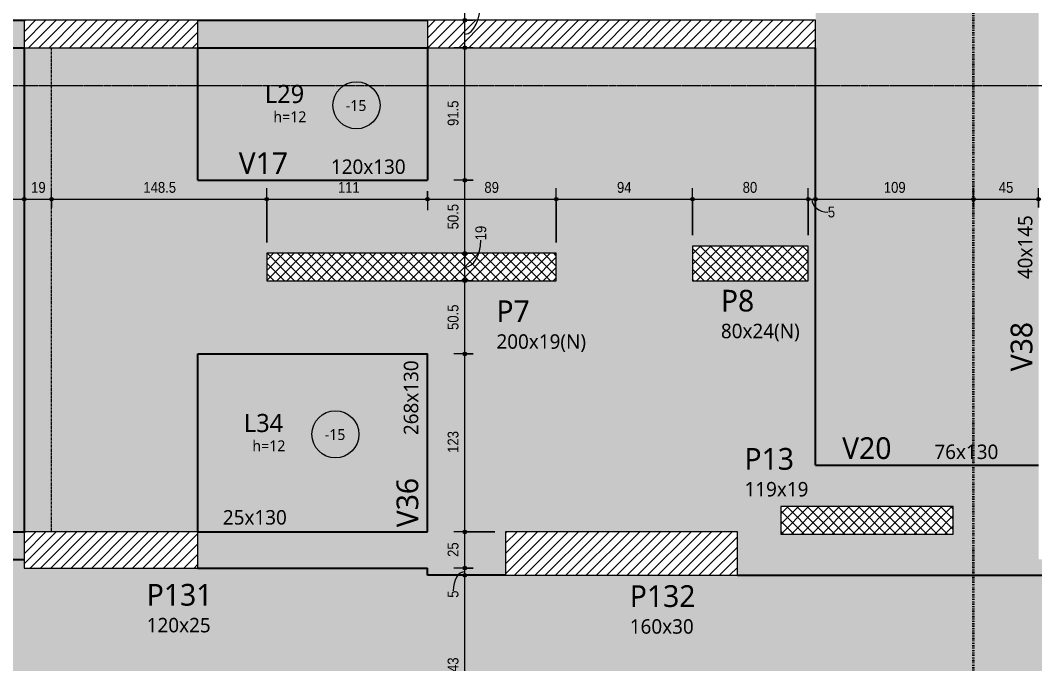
# Model space of a CAD drawing. Header units: centimetres. Extents: x -2136 to 34701, y -1430 to 84208.
# Drawn here: x -1665 to -964, y -479 to -35 of the extents above; entities that cross this region are included whole.
import ezdxf

# ---------------------------------------------------------------- set-up
doc = ezdxf.new("R2010")
doc.units = ezdxf.units.CM
for name, pattern in [('Aligning Line', [0.635, 0.3175, -0.3175]), ('Centro de 6 mm', [1.32, 0.6, -0.24, 0.24, -0.24]), ('Dash dot', [1.5875, 0.635, -0.47625, 0, -0.47625])]:
    doc.linetypes.add(name, pattern=pattern)
for name, color, linetype, lineweight in [('A-ANNO-DIMS', 7, 'Continuous', 9), ('A-ANNO-DIMS-50', 7, 'Continuous', 9), ('A-DETL', 7, 'Continuous', 18), ('A-DETL-GENF', 7, 'Continuous', 18), ('A-DETL-THIN', 7, 'Continuous', 18), ('A-FLOR', 7, 'Continuous', 18), ('A-FLOR-IDEN', 7, 'Continuous', 9), ('G-ANNO-SYMB', 7, 'Continuous', 9), ('S-BEAM', 7, 'Continuous', 18), ('S-BEAM-IDEN', 7, 'Continuous', 9), ('S-COLS-IDEN', 7, 'Continuous', 9), ('S-GRID', 7, 'Continuous', 9)]:
    doc.layers.add(name, color=color, linetype=linetype, lineweight=lineweight)
doc.styles.add('Fira Sans_2', font='FiraSans-Regular.ttf', dxfattribs={"width": 0.9, "height": 7.5})
doc.styles.add('Gadugi', font='gadugi.ttf', dxfattribs={"height": 15})
doc.styles.add('Gadugi_1', font='gadugi.ttf', dxfattribs={"height": 10})
doc.styles.add('Gadugi_3', font='gadugi.ttf', dxfattribs={"height": 7.5})
doc.styles.add('Gadugi_4', font='gadugi.ttf', dxfattribs={"height": 12.5})
doc.dimstyles.new('PED_R80_1_5mm_ACIMA_As_ESQ__R00', dxfattribs={"dimscale": 30.48, "dimtxt": 10.229846, "dimasz": 0.328084, "dimexe": 0.246063, "dimexo": 0.246063, "dimgap": 0.049213, "dimtad": 1, "dimdec": 1, "dimrnd": 0.5, "dimdsep": 46, "dimtxsty": 'Fira Sans_2', "dimblk1": 'DOTSMALL', "dimblk2": 'DOTSMALL', "dimsah": 1, "dimcen": 0.09, "dimdle": 0.492126, "dimazin": 0, "dimtfac": 1, "dimtdec": 4, "dimtix": 1, "dimtmove": 0, "dimatfit": 3, "dimfxl": 1, "dimtvp": 1, "dimtolj": 1, "dimtzin": 0, "dimarcsym": 2})
doc.dimstyles.new('PED_R80_1_5mm_ACIMA_As_ESQ__R00_1', dxfattribs={"dimscale": 30.48, "dimtxt": 10.229846, "dimasz": 0.328084, "dimexe": 0.246063, "dimexo": 0.246063, "dimgap": 0.049213, "dimtad": 1, "dimdec": 1, "dimrnd": 0.5, "dimdsep": 46, "dimtxsty": 'Fira Sans_2', "dimblk1": 'DOTSMALL', "dimblk2": 'DOTSMALL', "dimsah": 1, "dimcen": 0.09, "dimdle": 0.492126, "dimazin": 0, "dimtfac": 1, "dimtdec": 4, "dimtix": 1, "dimtmove": 1, "dimatfit": 3, "dimfxl": 1, "dimtvp": 1, "dimtolj": 1, "dimtzin": 0, "dimarcsym": 2})
doc.dimstyles.new('PED_R80_1_5mm_ACIMA_As_ESQ__R00_2', dxfattribs={"dimscale": 30.48, "dimtxt": 10.229846, "dimasz": 0.328084, "dimexe": 0.246063, "dimexo": 0.246063, "dimgap": 0.049213, "dimtad": 1, "dimdec": 1, "dimrnd": 0.5, "dimdsep": 46, "dimtxsty": 'Fira Sans_2', "dimblk1": 'DOTSMALL', "dimblk2": 'DOTSMALL', "dimsah": 1, "dimcen": 0.09, "dimdle": 0.492126, "dimazin": 0, "dimtfac": 1, "dimtdec": 4, "dimtix": 1, "dimtmove": 2, "dimatfit": 3, "dimfxl": 1, "dimtvp": 1, "dimtolj": 1, "dimtzin": 0, "dimarcsym": 2})
doc.dimstyles.new('PED_R80_1_5mm_ACIMA_As_ESQ__R00_3', dxfattribs={"dimscale": 30.48, "dimtxt": 10.229846, "dimasz": 0.328084, "dimexe": 0.246063, "dimexo": 0.246063, "dimgap": 0.049213, "dimtad": 1, "dimdec": 1, "dimrnd": 0.5, "dimdsep": 46, "dimtxsty": 'Fira Sans_2', "dimblk1": 'DOTSMALL', "dimblk2": 'DOTSMALL', "dimsah": 1, "dimcen": 0.09, "dimdle": 0.492126, "dimazin": 0, "dimtfac": 1, "dimtdec": 4, "dimtix": 1, "dimtmove": 0, "dimatfit": 3, "dimfxl": 1, "dimtvp": 1, "dimtolj": 1, "dimtzin": 0, "dimarcsym": 2})
pattern_1 = [(45, (0, 0), (-3.535534, 3.535534), []), (135, (0, 0), (-3.535534, -3.535534), [])]
pattern_2 = [(45, (0, 0), (-3.535534, 3.535534), [])]

# ---------------------------------------------------------------- blocks, each defined once
blk = doc.blocks.new('PED_TAG_LAJE_R01 - TÍTULO_ESPESSURA_REBAIXO _LADO_-2413119-PL K 100 - FORMA DO 5º PAVIMENTO')
at = {"layer": 'A-FLOR-IDEN'}
blk.add_circle((0.885, 0), 0.325, dxfattribs=at)
blk = doc.blocks.new('DIMBLOCK33-PL K 100 - FORMA DO 5º PAVIMENTO')
at = {"layer": 'A-ANNO-DIMS-50', "true_color": 0x000032}
h = blk.add_hatch(color=178, dxfattribs=at)
edge = h.paths.add_edge_path(flags=0)
edge.add_arc((-1357.68, -418.25), 1.25, 0, 360)
h = blk.add_hatch(color=178, dxfattribs=at)
edge = h.paths.add_edge_path(flags=0)
edge.add_arc((-1357.68, -561.25), 1.25, 0, 360)
at = {"layer": 'A-ANNO-DIMS-50', "color": 178, "true_color": 0x000032}
for p, q in [((-1351.95, -418.25), (-1365.18, -418.25)), ((-1357.68, -561.25), (-1357.68, -418.25)), ((-1357.68, -418.25), (-1351.95, -418.25)), ((-1351.95, -561.25), (-1365.18, -561.25)), ((-1357.68, -561.25), (-1351.95, -561.25))]:
    blk.add_line(p, q, dxfattribs=at)
for centre in [(-1357.68, -418.25), (-1357.68, -561.25)]:
    blk.add_circle(centre, 1.25, dxfattribs=at)
at = {"layer": 'A-ANNO-DIMS-50', "color": 0, "insert": (-1369.56, -490.07), "char_height": 7.5, "width": 16.9973, "attachment_point": 1, "rotation": 90, "line_spacing_factor": 1.049215, "style": 'Fira Sans_2'}
blk.add_mtext('143', dxfattribs=at)
blk = doc.blocks.new('_DotSmall')
at = {"color": 0, "linetype": 'ByBlock', "const_width": 0.5}
blk.add_lwpolyline([(-0.0625, 0, 1), (0.0625, 0, 1)], format="xyb", close=True, dxfattribs=at)
blk = doc.blocks.new('DIMBLOCK34-PL K 100 - FORMA DO 5º PAVIMENTO')
at = {"layer": 'A-ANNO-DIMS-50', "true_color": 0x000032}
h = blk.add_hatch(color=178, dxfattribs=at)
edge = h.paths.add_edge_path(flags=0)
edge.add_arc((-1357.68, -413.25), 1.25, 0, 360)
h = blk.add_hatch(color=178, dxfattribs=at)
edge = h.paths.add_edge_path(flags=0)
edge.add_arc((-1357.68, -418.25), 1.25, 0, 360)
at = {"layer": 'A-ANNO-DIMS-50', "color": 178, "true_color": 0x000032}
for p, q in [((-1351.95, -413.25), (-1365.18, -413.25)), ((-1357.68, -418.25), (-1357.68, -413.25)), ((-1357.68, -413.25), (-1351.95, -413.25)), ((-1351.95, -418.25), (-1365.18, -418.25)), ((-1357.68, -418.25), (-1351.95, -418.25))]:
    blk.add_line(p, q, dxfattribs=at)
for centre in [(-1357.68, -413.25), (-1357.68, -418.25)]:
    blk.add_circle(centre, 1.25, dxfattribs=at)
blk.add_ellipse((-1357.68, -428.96), major_axis=(0, 13.21), ratio=0.609868, start_param=0, end_param=1.570796, dxfattribs=at)
at = {"layer": 'A-ANNO-DIMS-50', "color": 0, "insert": (-1369.56, -433.81), "char_height": 7.5, "width": 5.8231, "attachment_point": 1, "rotation": 90, "line_spacing_factor": 1.049215, "style": 'Fira Sans_2'}
blk.add_mtext('5', dxfattribs=at)
blk = doc.blocks.new('DIMBLOCK35-PL K 100 - FORMA DO 5º PAVIMENTO')
at = {"layer": 'A-ANNO-DIMS-50', "true_color": 0x000032}
h = blk.add_hatch(color=178, dxfattribs=at)
edge = h.paths.add_edge_path(flags=0)
edge.add_arc((-1357.68, -388.25), 1.25, 0, 360)
h = blk.add_hatch(color=178, dxfattribs=at)
edge = h.paths.add_edge_path(flags=0)
edge.add_arc((-1357.68, -413.25), 1.25, 0, 360)
at = {"layer": 'A-ANNO-DIMS-50', "color": 178, "true_color": 0x000032}
for p, q in [((-1337, -388.25), (-1365.18, -388.25)), ((-1357.68, -413.25), (-1357.68, -388.25)), ((-1357.68, -388.25), (-1337, -388.25)), ((-1351.95, -413.25), (-1365.18, -413.25)), ((-1357.68, -413.25), (-1351.95, -413.25))]:
    blk.add_line(p, q, dxfattribs=at)
for centre in [(-1357.68, -388.25), (-1357.68, -413.25)]:
    blk.add_circle(centre, 1.25, dxfattribs=at)
at = {"layer": 'A-ANNO-DIMS-50', "color": 0, "insert": (-1369.56, -405.54), "char_height": 7.5, "width": 11.4889, "attachment_point": 1, "rotation": 90, "line_spacing_factor": 1.049215, "style": 'Fira Sans_2'}
blk.add_mtext('25', dxfattribs=at)
blk = doc.blocks.new('DIMBLOCK36-PL K 100 - FORMA DO 5º PAVIMENTO')
at = {"layer": 'A-ANNO-DIMS-50', "true_color": 0x000032}
h = blk.add_hatch(color=178, dxfattribs=at)
edge = h.paths.add_edge_path(flags=0)
edge.add_arc((-1357.68, -265.25), 1.25, 0, 360)
h = blk.add_hatch(color=178, dxfattribs=at)
edge = h.paths.add_edge_path(flags=0)
edge.add_arc((-1357.68, -388.25), 1.25, 0, 360)
at = {"layer": 'A-ANNO-DIMS-50', "color": 178, "true_color": 0x000032}
for p, q in [((-1351.95, -265.25), (-1365.18, -265.25)), ((-1357.68, -388.25), (-1357.68, -265.25)), ((-1357.68, -265.25), (-1351.95, -265.25)), ((-1337, -388.25), (-1365.18, -388.25)), ((-1357.68, -388.25), (-1337, -388.25))]:
    blk.add_line(p, q, dxfattribs=at)
for centre in [(-1357.68, -265.25), (-1357.68, -388.25)]:
    blk.add_circle(centre, 1.25, dxfattribs=at)
at = {"layer": 'A-ANNO-DIMS-50', "color": 0, "insert": (-1369.56, -333.64), "char_height": 7.5, "width": 16.5251, "attachment_point": 1, "rotation": 90, "line_spacing_factor": 1.049215, "style": 'Fira Sans_2'}
blk.add_mtext('123', dxfattribs=at)
blk = doc.blocks.new('DIMBLOCK37-PL K 100 - FORMA DO 5º PAVIMENTO')
at = {"layer": 'A-ANNO-DIMS-50', "true_color": 0x000032}
h = blk.add_hatch(color=178, dxfattribs=at)
edge = h.paths.add_edge_path(flags=0)
edge.add_arc((-1357.68, -214.75), 1.25, 0, 360)
h = blk.add_hatch(color=178, dxfattribs=at)
edge = h.paths.add_edge_path(flags=0)
edge.add_arc((-1357.68, -265.25), 1.25, 0, 360)
at = {"layer": 'A-ANNO-DIMS-50', "color": 178, "true_color": 0x000032}
for p, q in [((-1351.95, -214.75), (-1365.18, -214.75)), ((-1357.68, -265.25), (-1357.68, -214.75)), ((-1357.68, -214.75), (-1351.95, -214.75)), ((-1351.95, -265.25), (-1365.18, -265.25)), ((-1357.68, -265.25), (-1351.95, -265.25))]:
    blk.add_line(p, q, dxfattribs=at)
for centre in [(-1357.68, -214.75), (-1357.68, -265.25)]:
    blk.add_circle(centre, 1.25, dxfattribs=at)
at = {"layer": 'A-ANNO-DIMS-50', "color": 0, "insert": (-1369.56, -248.72), "char_height": 7.5, "width": 20.9318, "attachment_point": 1, "rotation": 90, "line_spacing_factor": 1.049215, "style": 'Fira Sans_2'}
blk.add_mtext('50.5', dxfattribs=at)
blk = doc.blocks.new('DIMBLOCK38-PL K 100 - FORMA DO 5º PAVIMENTO')
at = {"layer": 'A-ANNO-DIMS-50', "true_color": 0x000032}
h = blk.add_hatch(color=178, dxfattribs=at)
edge = h.paths.add_edge_path(flags=0)
edge.add_arc((-1357.68, -195.75), 1.25, 0, 360)
h = blk.add_hatch(color=178, dxfattribs=at)
edge = h.paths.add_edge_path(flags=0)
edge.add_arc((-1357.68, -214.75), 1.25, 0, 360)
at = {"layer": 'A-ANNO-DIMS-50', "color": 178, "true_color": 0x000032}
for p, q in [((-1351.95, -195.75), (-1365.18, -195.75)), ((-1357.68, -214.75), (-1357.68, -195.75)), ((-1357.68, -195.75), (-1351.95, -195.75)), ((-1351.95, -214.75), (-1365.18, -214.75)), ((-1357.68, -214.75), (-1351.95, -214.75))]:
    blk.add_line(p, q, dxfattribs=at)
for centre in [(-1357.68, -195.75), (-1357.68, -214.75)]:
    blk.add_circle(centre, 1.25, dxfattribs=at)
blk.add_ellipse((-1357.68, -186.79), major_axis=(0, 18.46), ratio=0.600842, start_param=3.141593, end_param=4.712389, dxfattribs=at)
at = {"layer": 'A-ANNO-DIMS-50', "color": 0, "insert": (-1350.41, -186.79), "char_height": 7.5, "width": 11.1741, "attachment_point": 1, "rotation": 90, "line_spacing_factor": 1.049215, "style": 'Fira Sans_2'}
blk.add_mtext('19', dxfattribs=at)
blk = doc.blocks.new('DIMBLOCK39-PL K 100 - FORMA DO 5º PAVIMENTO')
at = {"layer": 'A-ANNO-DIMS-50', "true_color": 0x000032}
h = blk.add_hatch(color=178, dxfattribs=at)
edge = h.paths.add_edge_path(flags=0)
edge.add_arc((-1357.68, -145.25), 1.25, 0, 360)
h = blk.add_hatch(color=178, dxfattribs=at)
edge = h.paths.add_edge_path(flags=0)
edge.add_arc((-1357.68, -195.75), 1.25, 0, 360)
at = {"layer": 'A-ANNO-DIMS-50', "color": 178, "true_color": 0x000032}
for p, q in [((-1351.95, -145.25), (-1365.18, -145.25)), ((-1357.68, -195.75), (-1357.68, -145.25)), ((-1357.68, -145.25), (-1351.95, -145.25)), ((-1351.95, -195.75), (-1365.18, -195.75)), ((-1357.68, -195.75), (-1351.95, -195.75))]:
    blk.add_line(p, q, dxfattribs=at)
for centre in [(-1357.68, -145.25), (-1357.68, -195.75)]:
    blk.add_circle(centre, 1.25, dxfattribs=at)
at = {"layer": 'A-ANNO-DIMS-50', "color": 0, "insert": (-1369.56, -179.22), "char_height": 7.5, "width": 20.9318, "attachment_point": 1, "rotation": 90, "line_spacing_factor": 1.049215, "style": 'Fira Sans_2'}
blk.add_mtext('50.5', dxfattribs=at)
blk = doc.blocks.new('DIMBLOCK40-PL K 100 - FORMA DO 5º PAVIMENTO')
at = {"layer": 'A-ANNO-DIMS-50', "true_color": 0x000032}
h = blk.add_hatch(color=178, dxfattribs=at)
edge = h.paths.add_edge_path(flags=0)
edge.add_arc((-1357.68, -53.75), 1.25, 0, 360)
h = blk.add_hatch(color=178, dxfattribs=at)
edge = h.paths.add_edge_path(flags=0)
edge.add_arc((-1357.68, -145.25), 1.25, 0, 360)
at = {"layer": 'A-ANNO-DIMS-50', "color": 178, "true_color": 0x000032}
for p, q in [((-1351.95, -53.75), (-1365.18, -53.75)), ((-1357.68, -145.25), (-1357.68, -53.75)), ((-1357.68, -53.75), (-1351.95, -53.75)), ((-1351.95, -145.25), (-1365.18, -145.25)), ((-1357.68, -145.25), (-1351.95, -145.25))]:
    blk.add_line(p, q, dxfattribs=at)
for centre in [(-1357.68, -53.75), (-1357.68, -145.25)]:
    blk.add_circle(centre, 1.25, dxfattribs=at)
at = {"layer": 'A-ANNO-DIMS-50', "color": 0, "insert": (-1369.56, -107.76), "char_height": 7.5, "width": 19.8302, "attachment_point": 1, "rotation": 90, "line_spacing_factor": 1.049215, "style": 'Fira Sans_2'}
blk.add_mtext('91.5', dxfattribs=at)
blk = doc.blocks.new('DIMBLOCK41-PL K 100 - FORMA DO 5º PAVIMENTO')
at = {"layer": 'A-ANNO-DIMS-50', "true_color": 0x000032}
h = blk.add_hatch(color=178, dxfattribs=at)
edge = h.paths.add_edge_path(flags=0)
edge.add_arc((-1357.68, -34.75), 1.25, 0, 360)
h = blk.add_hatch(color=178, dxfattribs=at)
edge = h.paths.add_edge_path(flags=0)
edge.add_arc((-1357.68, -53.75), 1.25, 0, 360)
at = {"layer": 'A-ANNO-DIMS-50', "color": 178, "true_color": 0x000032}
for p, q in [((-1351.95, -34.75), (-1365.18, -34.75)), ((-1357.68, -53.75), (-1357.68, -34.75)), ((-1357.68, -34.75), (-1351.95, -34.75)), ((-1351.95, -53.75), (-1365.18, -53.75)), ((-1357.68, -53.75), (-1351.95, -53.75))]:
    blk.add_line(p, q, dxfattribs=at)
for centre in [(-1357.68, -34.75), (-1357.68, -53.75)]:
    blk.add_circle(centre, 1.25, dxfattribs=at)
blk.add_ellipse((-1357.68, -21.17), major_axis=(0, 23.08), ratio=0.48057, start_param=3.141593, end_param=4.712389, dxfattribs=at)
at = {"layer": 'A-ANNO-DIMS-50', "color": 0, "insert": (-1350.41, -21.17), "char_height": 7.5, "width": 11.1741, "attachment_point": 1, "rotation": 90, "line_spacing_factor": 1.049215, "style": 'Fira Sans_2'}
blk.add_mtext('19', dxfattribs=at)
blk = doc.blocks.new('DIMBLOCK42-PL K 100 - FORMA DO 5º PAVIMENTO')
at = {"layer": 'A-ANNO-DIMS-50', "true_color": 0x000032}
h = blk.add_hatch(color=178, dxfattribs=at)
edge = h.paths.add_edge_path(flags=0)
edge.add_arc((-1357.68, 223.75), 1.25, 0, 360)
h = blk.add_hatch(color=178, dxfattribs=at)
edge = h.paths.add_edge_path(flags=0)
edge.add_arc((-1357.68, -34.75), 1.25, 0, 360)
at = {"layer": 'A-ANNO-DIMS-50', "color": 178, "true_color": 0x000032}
for p, q in [((-1351.95, 223.75), (-1365.18, 223.75)), ((-1357.68, -34.75), (-1357.68, 223.75)), ((-1357.68, 223.75), (-1351.95, 223.75)), ((-1351.95, -34.75), (-1365.18, -34.75)), ((-1357.68, -34.75), (-1351.95, -34.75))]:
    blk.add_line(p, q, dxfattribs=at)
for centre in [(-1357.68, 223.75), (-1357.68, -34.75)]:
    blk.add_circle(centre, 1.25, dxfattribs=at)
at = {"layer": 'A-ANNO-DIMS-50', "color": 0, "insert": (-1369.56, 83.48), "char_height": 7.5, "width": 26.4402, "attachment_point": 1, "rotation": 90, "line_spacing_factor": 1.049215, "style": 'Fira Sans_2'}
blk.add_mtext('258.5', dxfattribs=at)
blk = doc.blocks.new('DIMBLOCK316-PL K 100 - FORMA DO 5º PAVIMENTO')
at = {"layer": 'A-ANNO-DIMS-50', "true_color": 0x000032}
h = blk.add_hatch(color=178, dxfattribs=at)
edge = h.paths.add_edge_path(flags=0)
edge.add_arc((-1787.5, -158.35), 1.25, 0, 360)
h = blk.add_hatch(color=178, dxfattribs=at)
edge = h.paths.add_edge_path(flags=0)
edge.add_arc((-1662, -158.35), 1.25, 0, 360)
at = {"layer": 'A-ANNO-DIMS-50', "color": 178, "true_color": 0x000032}
for p, q in [((-1787.5, -164.09), (-1787.5, -150.85)), ((-1662, -164.09), (-1662, -150.85)), ((-1787.5, -158.35), (-1662, -158.35)), ((-1787.5, -158.35), (-1787.5, -164.09)), ((-1662, -158.35), (-1662, -164.09))]:
    blk.add_line(p, q, dxfattribs=at)
for centre in [(-1787.5, -158.35), (-1662, -158.35)]:
    blk.add_circle(centre, 1.25, dxfattribs=at)
at = {"layer": 'A-ANNO-DIMS-50', "color": 0, "insert": (-1735.24, -146.47), "char_height": 7.5, "width": 25.1812, "attachment_point": 1, "line_spacing_factor": 1.049215, "style": 'Fira Sans_2'}
blk.add_mtext('125.5', dxfattribs=at)
blk = doc.blocks.new('DIMBLOCK317-PL K 100 - FORMA DO 5º PAVIMENTO')
at = {"layer": 'A-ANNO-DIMS-50', "true_color": 0x000032}
h = blk.add_hatch(color=178, dxfattribs=at)
edge = h.paths.add_edge_path(flags=0)
edge.add_arc((-1662, -158.35), 1.25, 0, 360)
h = blk.add_hatch(color=178, dxfattribs=at)
edge = h.paths.add_edge_path(flags=0)
edge.add_arc((-1643, -158.35), 1.25, 0, 360)
at = {"layer": 'A-ANNO-DIMS-50', "color": 178, "true_color": 0x000032}
for p, q in [((-1662, -164.09), (-1662, -150.85)), ((-1643, -164.09), (-1643, -150.85)), ((-1662, -158.35), (-1643, -158.35)), ((-1662, -158.35), (-1662, -164.09)), ((-1643, -158.35), (-1643, -164.09))]:
    blk.add_line(p, q, dxfattribs=at)
for centre in [(-1662, -158.35), (-1643, -158.35)]:
    blk.add_circle(centre, 1.25, dxfattribs=at)
at = {"layer": 'A-ANNO-DIMS-50', "color": 0, "insert": (-1657.16, -146.47), "char_height": 7.5, "width": 11.1741, "attachment_point": 1, "line_spacing_factor": 1.049215, "style": 'Fira Sans_2'}
blk.add_mtext('19', dxfattribs=at)
blk = doc.blocks.new('DIMBLOCK318-PL K 100 - FORMA DO 5º PAVIMENTO')
at = {"layer": 'A-ANNO-DIMS-50', "true_color": 0x000032}
h = blk.add_hatch(color=178, dxfattribs=at)
edge = h.paths.add_edge_path(flags=0)
edge.add_arc((-1643, -158.35), 1.25, 0, 360)
h = blk.add_hatch(color=178, dxfattribs=at)
edge = h.paths.add_edge_path(flags=0)
edge.add_arc((-1494.5, -158.35), 1.25, 0, 360)
at = {"layer": 'A-ANNO-DIMS-50', "color": 178, "true_color": 0x000032}
for p, q in [((-1643, -164.09), (-1643, -150.85)), ((-1494.5, -188.25), (-1494.5, -150.85)), ((-1643, -158.35), (-1494.5, -158.35)), ((-1643, -158.35), (-1643, -164.09)), ((-1494.5, -158.35), (-1494.5, -188.25))]:
    blk.add_line(p, q, dxfattribs=at)
for centre in [(-1643, -158.35), (-1494.5, -158.35)]:
    blk.add_circle(centre, 1.25, dxfattribs=at)
at = {"layer": 'A-ANNO-DIMS-50', "color": 0, "insert": (-1579.64, -146.47), "char_height": 7.5, "width": 26.1255, "attachment_point": 1, "line_spacing_factor": 1.049215, "style": 'Fira Sans_2'}
blk.add_mtext('148.5', dxfattribs=at)
blk = doc.blocks.new('DIMBLOCK319-PL K 100 - FORMA DO 5º PAVIMENTO')
at = {"layer": 'A-ANNO-DIMS-50', "true_color": 0x000032}
h = blk.add_hatch(color=178, dxfattribs=at)
edge = h.paths.add_edge_path(flags=0)
edge.add_arc((-1494.5, -158.35), 1.25, 0, 360)
h = blk.add_hatch(color=178, dxfattribs=at)
edge = h.paths.add_edge_path(flags=0)
edge.add_arc((-1383.5, -158.35), 1.25, 0, 360)
at = {"layer": 'A-ANNO-DIMS-50', "color": 178, "true_color": 0x000032}
for p, q in [((-1494.5, -188.25), (-1494.5, -150.85)), ((-1383.5, -152.75), (-1383.5, -165.85)), ((-1383.5, -158.35), (-1383.5, -152.75)), ((-1494.5, -158.35), (-1383.5, -158.35)), ((-1494.5, -158.35), (-1494.5, -188.25))]:
    blk.add_line(p, q, dxfattribs=at)
for centre in [(-1494.5, -158.35), (-1383.5, -158.35)]:
    blk.add_circle(centre, 1.25, dxfattribs=at)
at = {"layer": 'A-ANNO-DIMS-50', "color": 0, "insert": (-1445.3, -146.47), "char_height": 7.5, "width": 15.1087, "attachment_point": 1, "line_spacing_factor": 1.049215, "style": 'Fira Sans_2'}
blk.add_mtext('111', dxfattribs=at)
blk = doc.blocks.new('DIMBLOCK320-PL K 100 - FORMA DO 5º PAVIMENTO')
at = {"layer": 'A-ANNO-DIMS-50', "true_color": 0x000032}
h = blk.add_hatch(color=178, dxfattribs=at)
edge = h.paths.add_edge_path(flags=0)
edge.add_arc((-1383.5, -158.35), 1.25, 0, 360)
h = blk.add_hatch(color=178, dxfattribs=at)
edge = h.paths.add_edge_path(flags=0)
edge.add_arc((-1294.5, -158.35), 1.25, 0, 360)
at = {"layer": 'A-ANNO-DIMS-50', "color": 178, "true_color": 0x000032}
for p, q in [((-1383.5, -152.75), (-1383.5, -165.85)), ((-1383.5, -158.35), (-1383.5, -152.75)), ((-1294.5, -188.25), (-1294.5, -150.85)), ((-1383.5, -158.35), (-1294.5, -158.35)), ((-1294.5, -158.35), (-1294.5, -188.25))]:
    blk.add_line(p, q, dxfattribs=at)
for centre in [(-1383.5, -158.35), (-1294.5, -158.35)]:
    blk.add_circle(centre, 1.25, dxfattribs=at)
at = {"layer": 'A-ANNO-DIMS-50', "color": 0, "insert": (-1344.18, -146.47), "char_height": 7.5, "width": 12.4332, "attachment_point": 1, "line_spacing_factor": 1.049215, "style": 'Fira Sans_2'}
blk.add_mtext('89', dxfattribs=at)
blk = doc.blocks.new('DIMBLOCK321-PL K 100 - FORMA DO 5º PAVIMENTO')
at = {"layer": 'A-ANNO-DIMS-50', "true_color": 0x000032}
h = blk.add_hatch(color=178, dxfattribs=at)
edge = h.paths.add_edge_path(flags=0)
edge.add_arc((-1294.5, -158.35), 1.25, 0, 360)
h = blk.add_hatch(color=178, dxfattribs=at)
edge = h.paths.add_edge_path(flags=0)
edge.add_arc((-1200.5, -158.35), 1.25, 0, 360)
at = {"layer": 'A-ANNO-DIMS-50', "color": 178, "true_color": 0x000032}
for p, q in [((-1294.5, -188.25), (-1294.5, -150.85)), ((-1200.5, -183.25), (-1200.5, -150.85)), ((-1294.5, -158.35), (-1200.5, -158.35)), ((-1294.5, -158.35), (-1294.5, -188.25)), ((-1200.5, -158.35), (-1200.5, -183.25))]:
    blk.add_line(p, q, dxfattribs=at)
for centre in [(-1294.5, -158.35), (-1200.5, -158.35)]:
    blk.add_circle(centre, 1.25, dxfattribs=at)
at = {"layer": 'A-ANNO-DIMS-50', "color": 0, "insert": (-1252.61, -146.47), "char_height": 7.5, "width": 12.2758, "attachment_point": 1, "line_spacing_factor": 1.049215, "style": 'Fira Sans_2'}
blk.add_mtext('94', dxfattribs=at)
blk = doc.blocks.new('DIMBLOCK322-PL K 100 - FORMA DO 5º PAVIMENTO')
at = {"layer": 'A-ANNO-DIMS-50', "true_color": 0x000032}
h = blk.add_hatch(color=178, dxfattribs=at)
edge = h.paths.add_edge_path(flags=0)
edge.add_arc((-1200.5, -158.35), 1.25, 0, 360)
h = blk.add_hatch(color=178, dxfattribs=at)
edge = h.paths.add_edge_path(flags=0)
edge.add_arc((-1120.5, -158.35), 1.25, 0, 360)
at = {"layer": 'A-ANNO-DIMS-50', "color": 178, "true_color": 0x000032}
for p, q in [((-1200.5, -183.25), (-1200.5, -150.85)), ((-1120.5, -183.25), (-1120.5, -150.85)), ((-1200.5, -158.35), (-1120.5, -158.35)), ((-1200.5, -158.35), (-1200.5, -183.25)), ((-1120.5, -158.35), (-1120.5, -183.25))]:
    blk.add_line(p, q, dxfattribs=at)
for centre in [(-1200.5, -158.35), (-1120.5, -158.35)]:
    blk.add_circle(centre, 1.25, dxfattribs=at)
at = {"layer": 'A-ANNO-DIMS-50', "color": 0, "insert": (-1165.81, -146.47), "char_height": 7.5, "width": 12.748, "attachment_point": 1, "line_spacing_factor": 1.049215, "style": 'Fira Sans_2'}
blk.add_mtext('80', dxfattribs=at)
blk = doc.blocks.new('DIMBLOCK323-PL K 100 - FORMA DO 5º PAVIMENTO')
at = {"layer": 'A-ANNO-DIMS-50', "true_color": 0x000032}
h = blk.add_hatch(color=178, dxfattribs=at)
edge = h.paths.add_edge_path(flags=0)
edge.add_arc((-1120.5, -158.35), 1.25, 0, 360)
h = blk.add_hatch(color=178, dxfattribs=at)
edge = h.paths.add_edge_path(flags=0)
edge.add_arc((-1115.5, -158.35), 1.25, 0, 360)
at = {"layer": 'A-ANNO-DIMS-50', "color": 178, "true_color": 0x000032}
for p, q in [((-1120.5, -183.25), (-1120.5, -150.85)), ((-1115.5, -164.09), (-1115.5, -150.85)), ((-1120.5, -158.35), (-1115.5, -158.35)), ((-1120.5, -158.35), (-1120.5, -183.25)), ((-1115.5, -158.35), (-1115.5, -164.09))]:
    blk.add_line(p, q, dxfattribs=at)
for centre in [(-1120.5, -158.35), (-1115.5, -158.35)]:
    blk.add_circle(centre, 1.25, dxfattribs=at)
blk.add_ellipse((-1107.04, -158.35), major_axis=(10.96, 0), ratio=0.817233, start_param=3.141593, end_param=4.712389, dxfattribs=at)
at = {"layer": 'A-ANNO-DIMS-50', "color": 0, "insert": (-1107.04, -163.48), "char_height": 7.5, "width": 5.8231, "attachment_point": 1, "line_spacing_factor": 1.049215, "style": 'Fira Sans_2'}
blk.add_mtext('5', dxfattribs=at)
blk = doc.blocks.new('DIMBLOCK324-PL K 100 - FORMA DO 5º PAVIMENTO')
at = {"layer": 'A-ANNO-DIMS-50', "true_color": 0x000032}
h = blk.add_hatch(color=178, dxfattribs=at)
edge = h.paths.add_edge_path(flags=0)
edge.add_arc((-1115.5, -158.35), 1.25, 0, 360)
h = blk.add_hatch(color=178, dxfattribs=at)
edge = h.paths.add_edge_path(flags=0)
edge.add_arc((-1006.5, -158.35), 1.25, 0, 360)
at = {"layer": 'A-ANNO-DIMS-50', "color": 178, "true_color": 0x000032}
for p, q in [((-1115.5, -164.09), (-1115.5, -150.85)), ((-1006.5, -164.09), (-1006.5, -150.85)), ((-1115.5, -158.35), (-1006.5, -158.35)), ((-1115.5, -158.35), (-1115.5, -164.09)), ((-1006.5, -158.35), (-1006.5, -164.09))]:
    blk.add_line(p, q, dxfattribs=at)
for centre in [(-1115.5, -158.35), (-1006.5, -158.35)]:
    blk.add_circle(centre, 1.25, dxfattribs=at)
at = {"layer": 'A-ANNO-DIMS-50', "color": 0, "insert": (-1068.34, -146.47), "char_height": 7.5, "width": 17.6268, "attachment_point": 1, "line_spacing_factor": 1.049215, "style": 'Fira Sans_2'}
blk.add_mtext('109', dxfattribs=at)
blk = doc.blocks.new('DIMBLOCK325-PL K 100 - FORMA DO 5º PAVIMENTO')
at = {"layer": 'A-ANNO-DIMS-50', "true_color": 0x000032}
h = blk.add_hatch(color=178, dxfattribs=at)
edge = h.paths.add_edge_path(flags=0)
edge.add_arc((-1006.5, -158.35), 1.25, 0, 360)
h = blk.add_hatch(color=178, dxfattribs=at)
edge = h.paths.add_edge_path(flags=0)
edge.add_arc((-961.5, -158.35), 1.25, 0, 360)
at = {"layer": 'A-ANNO-DIMS-50', "color": 178, "true_color": 0x000032}
for p, q in [((-1006.5, -164.09), (-1006.5, -150.85)), ((-961.5, -164.09), (-961.5, -150.85)), ((-1006.5, -158.35), (-961.5, -158.35)), ((-1006.5, -158.35), (-1006.5, -164.09)), ((-961.5, -158.35), (-961.5, -164.09))]:
    blk.add_line(p, q, dxfattribs=at)
for centre in [(-1006.5, -158.35), (-961.5, -158.35)]:
    blk.add_circle(centre, 1.25, dxfattribs=at)
at = {"layer": 'A-ANNO-DIMS-50', "color": 0, "insert": (-988.98, -146.47), "char_height": 7.5, "width": 11.9611, "attachment_point": 1, "line_spacing_factor": 1.049215, "style": 'Fira Sans_2'}
blk.add_mtext('45', dxfattribs=at)

msp = doc.modelspace()

# ---------------------------------------------------------------- hatches: boundary and pattern name
at = {"layer": 'A-DETL-GENF', "true_color": 0x808080}
h = msp.add_hatch(dxfattribs=at)
h.set_pattern_fill('FP_1', color=8, style=0, pattern_type=2)
h.set_pattern_definition(pattern_2)
h.paths.add_polyline_path([(-1662, -53.75), (-1542, -53.75), (-1542, -34.75), (-1662, -34.75)], flags=0)
h = msp.add_hatch(dxfattribs=at)
h.set_pattern_fill('FP_1', color=8, style=0, pattern_type=2)
h.set_pattern_definition(pattern_2)
h.paths.add_polyline_path([(-1383.5, -53.75), (-1115.5, -53.75), (-1115.5, -34.75), (-1383.5, -34.75)], flags=0)
at = {"layer": 'A-DETL-GENF', "true_color": 0x0000ff}
h = msp.add_hatch(dxfattribs=at)
h.set_pattern_fill('FP_2', color=5, style=0, pattern_type=2)
h.set_pattern_definition(pattern_1)
h.paths.add_polyline_path([(-1294.5, -214.75), (-1294.5, -195.75), (-1494.5, -195.75), (-1494.5, -214.75)], flags=0)
h = msp.add_hatch(dxfattribs=at)
h.set_pattern_fill('FP_2', color=5, style=0, pattern_type=2)
h.set_pattern_definition(pattern_1)
h.paths.add_polyline_path([(-1120.5, -214.75), (-1120.5, -190.75), (-1200.5, -190.75), (-1200.5, -214.75), (-1180.15, -214.75)], flags=0)
h = msp.add_hatch(dxfattribs=at)
h.set_pattern_fill('FP_2', color=5, style=0, pattern_type=2)
h.set_pattern_definition(pattern_1)
h.paths.add_polyline_path([(-1020.5, -389.75), (-1020.5, -370.75), (-1139.5, -370.75), (-1139.5, -389.75)], flags=0)
at = {"layer": 'A-DETL-GENF', "true_color": 0x808080}
h = msp.add_hatch(dxfattribs=at)
h.set_pattern_fill('FP_1', color=8, style=0, pattern_type=2)
h.set_pattern_definition(pattern_2)
h.paths.add_polyline_path([(-1662, -413.25), (-1542, -413.25), (-1542, -388.25), (-1662, -388.25)], flags=0)
h = msp.add_hatch(dxfattribs=at)
h.set_pattern_fill('FP_1', color=8, style=0, pattern_type=2)
h.set_pattern_definition(pattern_2)
h.paths.add_polyline_path([(-1169.5, -418.25), (-1169.5, -388.25), (-1329.5, -388.25), (-1329.5, -418.25), (-1180.15, -418.25)], flags=0)
at = {"layer": 'A-FLOR', "true_color": 0xfcd5b4}
for points in [[(-975, -342.25), (-961.5, -342.25), (-961.5, 654.75), (-1115.5, 654.75), (-1115.5, -342.25)], [(-1787.5, -388.25), (-1662, -388.25), (-1662, -53.75), (-1787.5, -53.75), (-1787.5, -146.6)], [(-1542, -145.25), (-1383.5, -145.25), (-1383.5, -53.75), (-1542, -53.75)], [(-1542, -388.25), (-1383.5, -388.25), (-1383.5, -265.25), (-1542, -265.25), (-1542, -314.87)], [(50.77, -561.25), (1788.5, -561.25), (1788.5, -407.25), (1711.5, -407.25), (1711.5, -413.25), (1276.5, -413.25), (1276.5, -418.25), (943.5, -418.25), (943.5, -407.25), (-921.5, -407.25), (-921.5, -418.25), (-1383.5, -418.25), (-1383.5, -413.25), (-1662, -413.25), (-1662, -407.25), (-1787.5, -407.25), (-1787.5, -561.25), (-145.5, -561.25)]]:
    msp.add_hatch(color=254, dxfattribs=at).paths.add_polyline_path(points, flags=0)
at = {"layer": 'S-BEAM', "true_color": 0xfcd5b4}
for points in [[(-1662, -53.75), (-1662, -34.75), (-1787.5, -34.75), (-1787.5, -53.75)], [(-1383.5, -53.75), (-1383.5, -34.75), (-1542, -34.75), (-1542, -53.75)], [(-1643, -388.25), (-1643, -53.75), (-1662, -53.75), (-1662, -388.25)], [(-1590.46, -388.25), (-1542, -388.25), (-1542, -53.75), (-1643, -53.75), (-1643, -388.25)], [(-1169.5, -418.25), (-1115.5, -418.25), (-1115.5, -389.75), (-1139.5, -389.75), (-1139.5, -370.75), (-1115.5, -370.75), (-1115.5, -53.75), (-1383.5, -53.75), (-1383.5, -145.25), (-1195.5, -145.25), (-1195.5, -190.75), (-1120.5, -190.75), (-1120.5, -214.75), (-1195.5, -214.75), (-1195.5, -265.25), (-1383.5, -265.25), (-1383.5, -388.25), (-1169.5, -388.25)], [(-921.5, -418.25), (-921.5, -407.25), (-961.5, -407.25), (-961.5, -342.25), (-1115.5, -342.25), (-1115.5, -370.75), (-1020.5, -370.75), (-1020.5, -389.75), (-1115.5, -389.75), (-1115.5, -418.25), (-961.5, -418.25)], [(-1806.5, -407.25), (-1662, -407.25), (-1662, -388.25), (-1806.5, -388.25)], [(-1383.5, -413.25), (-1329.5, -413.25), (-1329.5, -388.25), (-1542, -388.25), (-1542, -413.25)], [(-1329.5, -418.25), (-1329.5, -413.25), (-1383.5, -413.25), (-1383.5, -418.25)]]:
    msp.add_hatch(color=254, dxfattribs=at).paths.add_polyline_path(points, flags=0)
h = msp.add_hatch(color=254, dxfattribs=at)
h.paths.add_polyline_path([(-1294.5, -265.25), (-1195.5, -265.25), (-1195.5, -214.75), (-1200.5, -214.75), (-1200.5, -190.75), (-1195.5, -190.75), (-1195.5, -145.25), (-1542, -145.25), (-1542, -265.25), (-1383.5, -265.25)], flags=0)
h.paths.add_polyline_path([(-1383.5, -214.75), (-1494.5, -214.75), (-1494.5, -195.75), (-1294.5, -195.75), (-1294.5, -214.75), (-1304.38, -214.75)], flags=0)

# ---------------------------------------------------------------- linework, layer by layer
at = {"layer": 'A-DETL', "linetype": 'Aligning Line'}
msp.add_line((-1643, -388.25), (-1643, -53.75), dxfattribs=at)
msp.add_line((-1643, -388.25), (-1643, -53.75), dxfattribs=at)
at = {"layer": 'A-DETL-THIN'}
for p, q in [((-1662, -34.75), (-1662, -53.75)), ((-1542, -34.75), (-1662, -34.75)), ((-1542, -53.75), (-1542, -34.75)), ((-1383.5, -34.75), (-1383.5, -53.75)), ((-1115.5, -34.75), (-1383.5, -34.75)), ((-1115.5, -53.75), (-1115.5, -34.75)), ((-1662, -53.75), (-1542, -53.75)), ((-1383.5, -53.75), (-1115.5, -53.75)), ((-1494.5, -195.75), (-1494.5, -214.75)), ((-1294.5, -195.75), (-1494.5, -195.75)), ((-1294.5, -214.75), (-1294.5, -195.75)), ((-1120.5, -190.75), (-1200.5, -190.75)), ((-1200.5, -190.75), (-1200.5, -214.75)), ((-1120.5, -214.75), (-1120.5, -190.75)), ((-1494.5, -214.75), (-1294.5, -214.75)), ((-1200.5, -214.75), (-1120.5, -214.75)), ((-1020.5, -370.75), (-1139.5, -370.75)), ((-1139.5, -370.75), (-1139.5, -389.75)), ((-1020.5, -389.75), (-1020.5, -370.75)), ((-1542, -388.25), (-1662, -388.25)), ((-1662, -388.25), (-1662, -413.25)), ((-1542, -413.25), (-1542, -388.25)), ((-1169.5, -388.25), (-1329.5, -388.25)), ((-1329.5, -388.25), (-1329.5, -418.25)), ((-1169.5, -418.25), (-1169.5, -388.25)), ((-1139.5, -389.75), (-1020.5, -389.75)), ((-1662, -413.25), (-1542, -413.25)), ((-1329.5, -418.25), (-1169.5, -418.25))]:
    msp.add_line(p, q, dxfattribs=at)
at = {"layer": 'G-ANNO-SYMB', "linetype": 'Centro de 6 mm'}
msp.add_line((-1936.58, -79.8), (1941.9, -79.8), dxfattribs=at)
at = {"layer": 'S-BEAM', "lineweight": 25}
for p, q in [((-1787.5, -34.75), (-1662, -34.75)), ((-1542, -34.75), (-1383.5, -34.75)), ((-1787.5, -53.75), (-1662, -53.75)), ((-1662, -53.75), (-1662, -388.25)), ((-1542, -145.25), (-1542, -53.75)), ((-1542, -53.75), (-1383.5, -53.75)), ((-1383.5, -53.75), (-1383.5, -145.25)), ((-1115.5, -342.25), (-1115.5, -53.75)), ((-1542, -145.25), (-1383.5, -145.25)), ((-1542, -388.25), (-1542, -265.25)), ((-1542, -265.25), (-1383.5, -265.25)), ((-1383.5, -388.25), (-1383.5, -265.25)), ((-1115.5, -342.25), (-961.5, -342.25)), ((-1787.5, -388.25), (-1662, -388.25)), ((-1542, -388.25), (-1383.5, -388.25)), ((-1806.5, -407.25), (-1662, -407.25)), ((-1542, -413.25), (-1383.5, -413.25)), ((-1383.5, -418.25), (-1383.5, -413.25)), ((-1329.5, -418.25), (-1383.5, -418.25)), ((-1169.5, -418.25), (-1115.5, -418.25)), ((-1115.5, -418.25), (-921.5, -418.25))]:
    msp.add_line(p, q, dxfattribs=at)
at = {"layer": 'S-GRID', "color": 6, "linetype": 'Dash dot', "lineweight": 35, "true_color": 0xff00ff}
msp.add_line((-1006.5, -1356.57), (-1006.5, 1672), dxfattribs=at)

# ---------------------------------------------------------------- block references
at = {"layer": 'A-FLOR-IDEN', "xscale": 49.99999999999998, "yscale": 49.99999999999998, "zscale": 49.99999999999998}
for p in [(-1476.75, -93.5), (-1491.26, -320.85)]:
    msp.add_blockref('PED_TAG_LAJE_R01 - TÍTULO_ESPESSURA_REBAIXO _LADO_-2413119-PL K 100 - FORMA DO 5º PAVIMENTO', p, dxfattribs=at)

# ---------------------------------------------------------------- texts
at = {"layer": 'A-FLOR-IDEN', "attachment_point": 1}
for s, insert, char_height, width, style in [('L29', (-1495.77, -79.41), 12.5, 33.27, 'Gadugi_4'), ('-15', (-1439.95, -89.9), 7.5, 18.8397, 'Gadugi_3'), ('h=12', (-1489.88, -97.7), 7.5, 29.6624, 'Gadugi_3'), ('L34', (-1510.28, -306.76), 12.5, 33.27, 'Gadugi_4'), ('-15', (-1454.46, -317.25), 7.5, 18.8397, 'Gadugi_3'), ('h=12', (-1504.39, -325.05), 7.5, 29.6624, 'Gadugi_3')]:
    msp.add_mtext(s, dxfattribs=dict(at, insert=insert, char_height=char_height, width=width, style=style))
at = {"layer": 'S-BEAM-IDEN', "attachment_point": 1}
for s, insert, char_height, width, style in [('V17', (-1513.84, -125.9), 15, 44.0928, 'Gadugi'), ('120x130', (-1450.13, -130.91), 10, 63.3333, 'Gadugi_1'), ('V20', (-1097.14, -322.9), 15, 44.0928, 'Gadugi'), ('76x130', (-1033.43, -327.91), 10, 54.1139, 'Gadugi_1'), ('25x130', (-1524.74, -373.21), 10, 54.1139, 'Gadugi_1')]:
    msp.add_mtext(s, dxfattribs=dict(at, insert=insert, char_height=char_height, width=width, style=style))
at = {"layer": 'S-BEAM-IDEN', "attachment_point": 1, "rotation": 90}
for s, insert, char_height, width, style in [('40x145', (-975.78, -213.61), 10, 54.1139, 'Gadugi_1'), ('V38', (-980.78, -277.31), 15, 44.0928, 'Gadugi'), ('268x130', (-1399.84, -321.35), 10, 63.3333, 'Gadugi_1'), ('V36', (-1404.85, -385.06), 15, 44.0928, 'Gadugi')]:
    msp.add_mtext(s, dxfattribs=dict(at, insert=insert, char_height=char_height, width=width, style=style))
at = {"layer": 'S-COLS-IDEN', "attachment_point": 1}
for s, insert, char_height, width, style in [('P8', (-1180.84, -220.99), 15, 28.4599, 'Gadugi'), ('P7', (-1335.84, -228.27), 15, 28.4599, 'Gadugi'), ('80x24(N)', (-1180.84, -244.45), 10, 68.1434, 'Gadugi_1'), ('200x19(N)', (-1335.84, -251.73), 10, 77.3628, 'Gadugi_1'), ('P13', (-1164.56, -330.29), 15, 42.4894, 'Gadugi'), ('119x19', (-1164.56, -353.76), 10, 54.1139, 'Gadugi_1'), ('P131', (-1577.33, -424.22), 15, 56.519, 'Gadugi'), ('P132', (-1243.76, -425.13), 15, 56.519, 'Gadugi'), ('120x25', (-1577.33, -447.68), 10, 54.1139, 'Gadugi_1'), ('160x30', (-1243.76, -448.6), 10, 54.1139, 'Gadugi_1')]:
    msp.add_mtext(s, dxfattribs=dict(at, insert=insert, char_height=char_height, width=width, style=style))

# ---------------------------------------------------------------- dimensions: what is measured, and where the dimension line sits
at = {"layer": 'A-ANNO-DIMS', "color": 178, "true_color": 0x000032}
for base, p1, p2, override, picture, middle in [((-1357.68, 223.75), (-1359.45, -34.75), (-1359.45, 223.75), {"dimpost": '<>', "dimfxl": 258.5}, 'DIMBLOCK42-PL K 100 - FORMA DO 5º PAVIMENTO', (-1362.99, 94.5)), ((-1357.68, -53.75), (-1359.45, -145.25), (-1359.45, -53.75), {"dimpost": '<>', "dimfxl": 91.5}, 'DIMBLOCK40-PL K 100 - FORMA DO 5º PAVIMENTO', (-1363.05, -99.5)), ((-1357.68, -145.25), (-1359.45, -195.75), (-1359.45, -145.25), {"dimpost": '<>', "dimfxl": 50.5}, 'DIMBLOCK39-PL K 100 - FORMA DO 5º PAVIMENTO', (-1362.99, -170.5)), ((-1357.68, -214.75), (-1359.45, -265.25), (-1359.45, -214.75), {"dimpost": '<>', "dimfxl": 50.5}, 'DIMBLOCK37-PL K 100 - FORMA DO 5º PAVIMENTO', (-1362.99, -240)), ((-1357.68, -265.25), (-1329.5, -388.25), (-1359.45, -265.25), {"dimpost": '<>', "dimfxl": 126.59283}, 'DIMBLOCK36-PL K 100 - FORMA DO 5º PAVIMENTO', (-1362.99, -326.75)), ((-1357.68, -388.25), (-1359.45, -413.25), (-1329.5, -388.25), {"dimpost": '<>', "dimfxl": 39.009545}, 'DIMBLOCK35-PL K 100 - FORMA DO 5º PAVIMENTO', (-1362.99, -400.75))]:
    dim = msp.add_linear_dim(base=base, p1=p1, p2=p2, angle=90, dimstyle='PED_R80_1_5mm_ACIMA_As_ESQ__R00', override=override, dxfattribs=at)
    dim.commit()
    dim.dimension.update_dxf_attribs({"geometry": picture, "text_midpoint": middle})
for base, p1, p2, dimstyle, override, picture, middle in [((-1357.68, -34.75), (-1359.45, -53.75), (-1359.45, -34.75), 'PED_R80_1_5mm_ACIMA_As_ESQ__R00_1', {"dimpost": '<>', "dimfxl": 19}, 'DIMBLOCK41-PL K 100 - FORMA DO 5º PAVIMENTO', (-1345.41, -15.58)), ((-1357.68, -195.75), (-1359.45, -214.75), (-1359.45, -195.75), 'PED_R80_1_5mm_ACIMA_As_ESQ__R00_1', {"dimpost": '<>', "dimfxl": 19}, 'DIMBLOCK38-PL K 100 - FORMA DO 5º PAVIMENTO', (-1345.41, -181.2)), ((-1357.68, -413.25), (-1359.45, -418.25), (-1359.45, -413.25), 'PED_R80_1_5mm_ACIMA_As_ESQ__R00_1', {"dimpost": '<>', "dimfxl": 5}, 'DIMBLOCK34-PL K 100 - FORMA DO 5º PAVIMENTO', (-1364.56, -430.9)), ((-1357.68, -418.25), (-1359.45, -561.25), (-1359.45, -418.25), 'PED_R80_1_5mm_ACIMA_As_ESQ__R00_2', {"dimpost": '<>', "dimfxl": 143}, 'DIMBLOCK33-PL K 100 - FORMA DO 5º PAVIMENTO', (-1364.56, -481.57))]:
    dim = msp.add_linear_dim(base=base, p1=p1, p2=p2, angle=90, dimstyle=dimstyle, override=override, dxfattribs=at)
    dim.commit()
    dim.dimension.update_dxf_attribs({"geometry": picture, "text_midpoint": middle, "dimtype": 160, "text_rotation": 90})
for base, p1, p2, override, picture, middle in [((-1662, -158.35), (-1787.5, -156.59), (-1662, -156.59), {"dimpost": '<>', "dimfxl": 125.500022}, 'DIMBLOCK316-PL K 100 - FORMA DO 5º PAVIMENTO', (-1724.75, -153.04)), ((-1643, -158.35), (-1662, -156.59), (-1643, -156.59), {"dimpost": '<>', "dimfxl": 19}, 'DIMBLOCK317-PL K 100 - FORMA DO 5º PAVIMENTO', (-1652.5, -152.98)), ((-1494.5, -158.35), (-1643, -156.59), (-1494.5, -195.75), {"dimpost": '<>', "dimfxl": 153.577745}, 'DIMBLOCK318-PL K 100 - FORMA DO 5º PAVIMENTO', (-1568.75, -153.04)), ((-1383.5, -158.35), (-1494.5, -195.75), (-1383.5, -145.25), {"dimpost": '<>', "dimfxl": 121.947715}, 'DIMBLOCK319-PL K 100 - FORMA DO 5º PAVIMENTO', (-1439, -153.1)), ((-1294.5, -158.35), (-1383.5, -145.25), (-1294.5, -195.75), {"dimpost": '<>', "dimfxl": 102.329145}, 'DIMBLOCK320-PL K 100 - FORMA DO 5º PAVIMENTO', (-1339, -152.98)), ((-1200.5, -158.35), (-1294.5, -195.75), (-1200.5, -190.75), {"dimpost": '<>', "dimfxl": 94.132885}, 'DIMBLOCK321-PL K 100 - FORMA DO 5º PAVIMENTO', (-1247.5, -152.98)), ((-1120.5, -158.35), (-1200.5, -190.75), (-1120.5, -190.75), {"dimpost": '<>', "dimfxl": 80}, 'DIMBLOCK322-PL K 100 - FORMA DO 5º PAVIMENTO', (-1160.5, -153.04)), ((-1006.5, -158.35), (-1115.5, -156.59), (-1006.5, -156.59), {"dimpost": '<>', "dimfxl": 109}, 'DIMBLOCK324-PL K 100 - FORMA DO 5º PAVIMENTO', (-1061, -152.98)), ((-961.5, -158.35), (-1006.5, -156.59), (-961.5, -156.59), {"dimpost": '<>', "dimfxl": 45}, 'DIMBLOCK325-PL K 100 - FORMA DO 5º PAVIMENTO', (-984, -153.04))]:
    dim = msp.add_linear_dim(base=base, p1=p1, p2=p2, dimstyle='PED_R80_1_5mm_ACIMA_As_ESQ__R00_3', override=override, dxfattribs=at)
    dim.commit()
    dim.dimension.update_dxf_attribs({"geometry": picture, "text_midpoint": middle})
dim = msp.add_linear_dim(base=(-1115.5, -158.35), p1=(-1120.5, -190.75), p2=(-1115.5, -156.59), dimstyle='PED_R80_1_5mm_ACIMA_As_ESQ__R00_1', override={"dimpost": '<>', "dimfxl": 34.528634}, dxfattribs=at)
dim.commit()
dim.dimension.update_dxf_attribs({"geometry": 'DIMBLOCK323-PL K 100 - FORMA DO 5º PAVIMENTO', "text_midpoint": (-1104.13, -168.48), "dimtype": 160})

doc.saveas('drawing.dxf')
